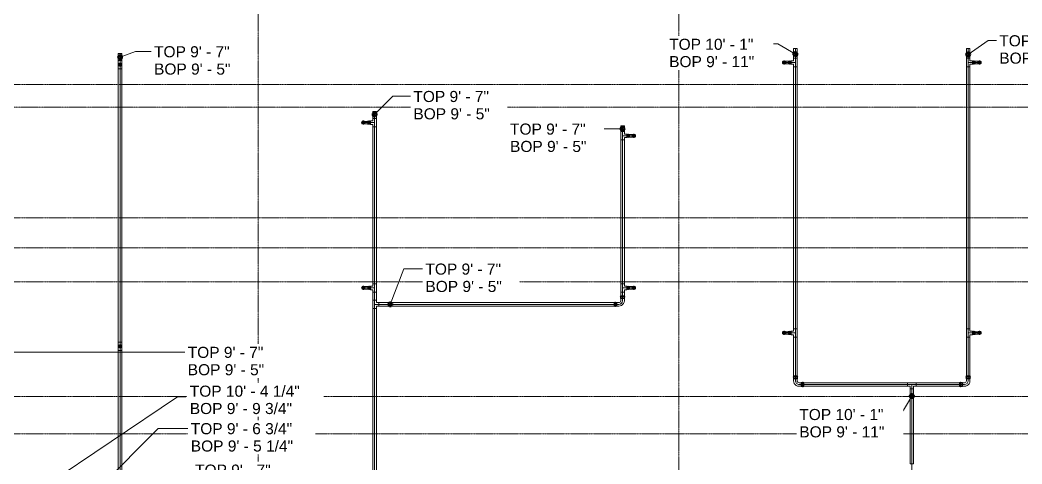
# Model space of a CAD drawing. Header units: inches. Extents: x -3679 to 241, y -496 to 1784.
# Drawn here: x -1587 to -1053, y 362 to 598 of the extents above; entities that cross this region are included whole.
import ezdxf

# ---------------------------------------------------------------- set-up
doc = ezdxf.new("R2010")
doc.units = ezdxf.units.IN
doc.header["$MEASUREMENT"] = 0
doc.linetypes.add('Grid Line', pattern=[0.875, 0.5, -0.125, 0.125, -0.125])
for name, color, linetype, lineweight in [('G-ANNO-DIMS', 111, 'Continuous', 9), ('P-PIPE', 3, 'Continuous', 9), ('P-PIPE-CNTR', 3, 'Continuous', 9), ('S-GRID', 1, 'Continuous', 9)]:
    doc.layers.add(name, color=color, linetype=linetype, lineweight=lineweight)
doc.styles.add('Arial_1', font='arial.ttf', dxfattribs={"height": 5.901198})

# ---------------------------------------------------------------- blocks, each defined once
blk = doc.blocks.new('Victaulic-VicPress316-Elbow 90-45deg Style P568_P571 - Standard-V4-MAIN LEVEL')
at = {"layer": 'P-PIPE'}
for p, q in [((-4.17, 1.06), (-4.55, 1.06)), ((-4.55, 1.06), (-4.55, -1.06)), ((-4.55, -1.06), (-4.55, 1.06)), ((-3.07, 0.95), (-4.55, 0.95)), ((-4.55, -0.95), (-4.55, 0.95)), ((-4.55, 0.95), (-4.55, -0.95)), ((-4.17, -1.06), (-4.17, 1.06)), ((-4.17, 1.06), (-4.17, -1.06)), ((-3.29, 1.06), (-3.85, 1.06)), ((-3.85, -1.06), (-3.85, 1.06)), ((-3.85, 1.06), (-3.85, -1.06)), ((-2.02, 0.95), (-3.18, 0.95)), ((-3.18, 0), (-3.18, 0.95)), ((-3.18, 0.95), (-3.18, 0)), ((-3.07, -0.95), (-3.07, 0.95)), ((-3.07, 0.95), (-3.07, -0.95)), ((-1.06, 4.55), (-1.06, 4.17)), ((1.06, 4.55), (-1.06, 4.55)), ((-1.06, 4.55), (1.06, 4.55)), ((-1.06, 4.17), (1.06, 4.17)), ((1.06, 4.17), (-1.06, 4.17)), ((-1.06, 3.85), (-1.06, 3.29)), ((-1.06, 3.85), (1.06, 3.85)), ((1.06, 3.85), (-1.06, 3.85)), ((-0.95, 4.55), (-0.95, 3.07)), ((-0.95, 4.55), (0.95, 4.55)), ((0.95, 4.55), (-0.95, 4.55)), ((-0.95, 3.18), (-0.95, 2.02)), ((0, 3.18), (-0.95, 3.18)), ((-0.95, 3.18), (0, 3.18)), ((-0.95, 3.07), (0.95, 3.07)), ((0.95, 3.07), (-0.95, 3.07)), ((0, 3.18), (0.95, 3.18)), ((0.95, 3.18), (0, 3.18)), ((0, 2.02), (0, 3.18)), ((0.95, 3.07), (0.95, 4.55)), ((0.95, 2.02), (0.95, 3.18)), ((1.06, 4.17), (1.06, 4.55)), ((1.06, 3.29), (1.06, 3.85)), ((-4.55, -0.95), (-3.07, -0.95)), ((-4.55, -1.06), (-4.17, -1.06)), ((-3.85, -1.06), (-3.29, -1.06)), ((-3.18, 0), (-3.18, -0.95)), ((-3.18, -0.95), (-3.18, 0)), ((-2.02, 0), (-3.18, 0)), ((-3.18, -0.95), (-2.02, -0.95))]:
    blk.add_line(p, q, dxfattribs=at)
at = {"layer": 'P-PIPE', "flags": 128}
for points in [[(-4.17, 1.06), (-4.1, 1.2), (-3.94, 1.21), (-3.85, 1.08), (-3.85, 1.06)], [(-4.17, 1.06), (-4.17, 0.97), (-4.17, 0.71), (-4.17, 0.32), (-4.17, -0.12), (-4.17, -0.54), (-4.17, -0.86), (-4.17, -1.04), (-4.17, -1.06)], [(-4.17, -1.06), (-4.17, -0.97), (-4.17, -0.71), (-4.17, -0.32), (-4.17, 0.12), (-4.17, 0.54), (-4.17, 0.86), (-4.17, 1.04), (-4.17, 1.06)], [(-3.85, -1.06), (-3.85, -0.97), (-3.85, -0.71), (-3.85, -0.32), (-3.85, 0.12), (-3.85, 0.54), (-3.85, 0.86), (-3.85, 1.04), (-3.85, 1.06)], [(-3.85, 1.06), (-3.85, 0.97), (-3.85, 0.71), (-3.85, 0.32), (-3.85, -0.12), (-3.85, -0.54), (-3.85, -0.86), (-3.85, -1.04), (-3.85, -1.06)], [(-3.29, 1.06), (-3.09, 0.97), (-3.07, 0.95)], [(-0.95, 2.02), (-1.04, 1.58), (-1.3, 1.22), (-1.69, 1), (-2.02, 0.95)], [(-2.02, -0.95), (-1.28, -0.86), (-0.59, -0.58), (0.02, -0.15), (0.49, 0.43), (0.81, 1.1), (0.94, 1.83), (0.95, 2.02)], [(-1.06, 3.85), (-1.2, 3.92), (-1.21, 4.08), (-1.08, 4.17), (-1.06, 4.17)], [(1.06, 4.17), (0.97, 4.17), (0.71, 4.17), (0.32, 4.17), (-0.12, 4.17), (-0.54, 4.17), (-0.86, 4.17), (-1.04, 4.17), (-1.06, 4.17)], [(-1.06, 4.17), (-0.97, 4.17), (-0.71, 4.17), (-0.32, 4.17), (0.12, 4.17), (0.54, 4.17), (0.86, 4.17), (1.04, 4.17), (1.06, 4.17)], [(-1.06, 3.85), (-0.97, 3.85), (-0.71, 3.85), (-0.32, 3.85), (0.12, 3.85), (0.54, 3.85), (0.86, 3.85), (1.04, 3.85), (1.06, 3.85)], [(1.06, 3.85), (0.97, 3.85), (0.71, 3.85), (0.32, 3.85), (-0.12, 3.85), (-0.54, 3.85), (-0.86, 3.85), (-1.04, 3.85), (-1.06, 3.85)], [(-0.95, 3.07), (-1.06, 3.26), (-1.06, 3.29)], [(1.06, 3.29), (0.97, 3.09), (0.95, 3.07)], [(1.06, 4.17), (1.2, 4.1), (1.21, 3.94), (1.08, 3.85), (1.06, 3.85)], [(-3.85, -1.06), (-3.92, -1.2), (-4.08, -1.21), (-4.17, -1.08), (-4.17, -1.06)], [(-3.07, -0.95), (-3.26, -1.06), (-3.29, -1.06)]]:
    blk.add_lwpolyline(points, dxfattribs=at)
at = {"layer": 'P-PIPE'}
blk.add_arc((-2.02, 2.02), 2.02, 270, 0, dxfattribs=at)
blk = doc.blocks.new('Victaulic-VicPress316-Elbow 90-45deg Style P568_P571 - Standard-V5-MAIN LEVEL')
at = {"layer": 'P-PIPE'}
for p, q in [((-559.33, 302.52), (-559.33, 302.18)), ((-559.33, 301.89), (-559.33, 301.44)), ((-559.22, 302.52), (-559.22, 301.22)), ((-559.22, 301.33), (-559.22, 300.39)), ((-558.56, 301.33), (-559.22, 301.33)), ((-559.22, 301.33), (-558.56, 301.33)), ((-558.56, 302.52), (-558.56, 302.52)), ((-558.56, 302.52), (-558.56, 302.52)), ((-558.56, 302.52), (-558.56, 302.52)), ((-558.56, 302.52), (-558.56, 302.52)), ((-558.56, 302.18), (-558.56, 302.18)), ((-558.56, 302.18), (-558.56, 302.18)), ((-558.56, 301.89), (-558.56, 301.89)), ((-558.56, 301.89), (-558.56, 301.89)), ((-557.9, 301.33), (-558.56, 301.33)), ((-558.56, 301.33), (-557.9, 301.33)), ((-558.56, 300.39), (-558.56, 301.33)), ((-558.56, 301.22), (-558.56, 301.22)), ((-558.56, 301.22), (-558.56, 301.22)), ((-558.56, 300.39), (-558.56, 299)), ((-558.56, 299), (-558.56, 299)), ((-557.9, 301.22), (-557.9, 302.52)), ((-557.9, 300.39), (-557.9, 301.33)), ((-557.79, 302.18), (-557.79, 302.52)), ((-557.79, 301.44), (-557.79, 301.89))]:
    blk.add_line(p, q, dxfattribs=at)
at = {"layer": 'P-PIPE', "flags": 128}
for points in [[(-559.33, 301.89), (-559.45, 301.96), (-559.46, 302.1), (-559.35, 302.18), (-559.33, 302.18)], [(-558.56, 299.91), (-558.96, 299.82), (-559.28, 299.56), (-559.45, 299.19), (-559.45, 298.78), (-559.26, 298.42), (-558.93, 298.17), (-558.56, 298.09)], [(-559.33, 302.18), (-559.23, 302.18), (-558.98, 302.18), (-558.63, 302.18), (-558.56, 302.18)], [(-558.56, 302.18), (-558.92, 302.18), (-559.2, 302.18), (-559.32, 302.18), (-559.33, 302.18)], [(-559.33, 301.89), (-559.23, 301.89), (-558.98, 301.89), (-558.63, 301.89), (-558.56, 301.89)], [(-558.56, 301.89), (-558.92, 301.89), (-559.2, 301.89), (-559.32, 301.89), (-559.33, 301.89)], [(-559.22, 301.22), (-559.33, 301.41), (-559.33, 301.44)], [(-558.56, 299.77), (-558.92, 299.67), (-559.2, 299.42), (-559.32, 299.07), (-559.26, 298.7), (-559.04, 298.4), (-558.69, 298.25), (-558.56, 298.23)], [(-559.22, 300.39), (-559.22, 299.89), (-559.22, 299.46), (-559.22, 299.15), (-559.22, 299.01), (-559.22, 299)], [(-557.79, 302.18), (-557.89, 302.18), (-558.14, 302.18), (-558.49, 302.18), (-558.56, 302.18)], [(-558.56, 302.18), (-558.2, 302.18), (-557.92, 302.18), (-557.8, 302.18), (-557.79, 302.18)], [(-557.79, 301.89), (-557.89, 301.89), (-558.14, 301.89), (-558.49, 301.89), (-558.56, 301.89)], [(-558.56, 301.89), (-558.2, 301.89), (-557.92, 301.89), (-557.8, 301.89), (-557.79, 301.89)], [(-558.56, 298.09), (-558.16, 298.18), (-557.84, 298.44), (-557.67, 298.81), (-557.67, 299.22), (-557.86, 299.58), (-558.19, 299.83), (-558.56, 299.91)], [(-558.56, 298.23), (-558.2, 298.33), (-557.92, 298.58), (-557.8, 298.93), (-557.86, 299.3), (-558.08, 299.6), (-558.43, 299.75), (-558.56, 299.77)], [(-557.79, 301.44), (-557.88, 301.24), (-557.9, 301.22)], [(-557.9, 299), (-557.9, 299.09), (-557.9, 299.36), (-557.9, 299.76), (-557.9, 300.25), (-557.9, 300.39)], [(-557.79, 302.18), (-557.67, 302.11), (-557.66, 301.98), (-557.77, 301.89), (-557.79, 301.89)]]:
    blk.add_lwpolyline(points, dxfattribs=at)
at = {"layer": 'P-PIPE'}
for radius, start, end in [(0.767, 90, 270), (0.767, 90, 270), (0.767, 90, 270), (0.658, 90, 270), (0.658, 90, 270), (0.658, 90, 180), (0.658, 180, 270), (0.767, 270, 90), (0.767, 270, 90), (0.767, 270, 90), (0.658, 270, 90), (0.658, 270, 90), (0.658, 0, 90), (0.658, 270, 0)]:
    blk.add_arc((-558.56, 299), radius, start, end, dxfattribs=at)
blk = doc.blocks.new('Victaulic-VicPress316-Elbow 90-45deg Style P568_P571 - Standard-523083-MAIN LEVEL')
at = {"layer": 'P-PIPE'}
for p, q in [((-436.17, 302.52), (-436.17, 302.18)), ((-436.17, 301.89), (-436.17, 301.44)), ((-436.06, 302.52), (-436.06, 301.22)), ((-436.06, 301.33), (-436.06, 300.39)), ((-436.06, 301.33), (-435.41, 301.33)), ((-435.41, 301.33), (-436.06, 301.33)), ((-435.41, 302.52), (-435.41, 302.52)), ((-435.41, 302.52), (-435.41, 302.52)), ((-435.41, 302.52), (-435.41, 302.52)), ((-435.41, 302.52), (-435.41, 302.52)), ((-435.41, 302.18), (-435.41, 302.18)), ((-435.41, 302.18), (-435.41, 302.18)), ((-435.41, 301.89), (-435.41, 301.89)), ((-435.41, 301.89), (-435.41, 301.89)), ((-435.41, 301.33), (-434.75, 301.33)), ((-434.75, 301.33), (-435.41, 301.33)), ((-435.41, 300.39), (-435.41, 301.33)), ((-435.41, 301.22), (-435.41, 301.22)), ((-435.41, 301.22), (-435.41, 301.22)), ((-435.41, 299), (-435.41, 300.39)), ((-435.41, 299), (-435.41, 299)), ((-434.75, 301.22), (-434.75, 302.52)), ((-434.75, 300.39), (-434.75, 301.33)), ((-434.64, 302.18), (-434.64, 302.52)), ((-434.64, 301.44), (-434.64, 301.89))]:
    blk.add_line(p, q, dxfattribs=at)
at = {"layer": 'P-PIPE', "flags": 128}
for points in [[(-436.17, 301.89), (-436.29, 301.96), (-436.3, 302.1), (-436.19, 302.18), (-436.17, 302.18)], [(-435.41, 299.91), (-435.8, 299.82), (-436.12, 299.56), (-436.3, 299.19), (-436.29, 298.78), (-436.1, 298.42), (-435.78, 298.17), (-435.41, 298.09)], [(-436.17, 302.18), (-436.08, 302.18), (-435.83, 302.18), (-435.47, 302.18), (-435.41, 302.18)], [(-435.41, 302.18), (-435.77, 302.18), (-436.05, 302.18), (-436.17, 302.18), (-436.17, 302.18)], [(-436.17, 301.89), (-436.08, 301.89), (-435.83, 301.89), (-435.47, 301.89), (-435.41, 301.89)], [(-435.41, 301.89), (-435.77, 301.89), (-436.05, 301.89), (-436.17, 301.89), (-436.17, 301.89)], [(-436.06, 301.22), (-436.17, 301.41), (-436.17, 301.44)], [(-435.41, 299.77), (-435.77, 299.67), (-436.05, 299.42), (-436.17, 299.07), (-436.11, 298.7), (-435.88, 298.4), (-435.54, 298.25), (-435.41, 298.23)], [(-436.06, 300.39), (-436.06, 299.89), (-436.06, 299.46), (-436.06, 299.15), (-436.06, 299.01), (-436.06, 299)], [(-434.64, 302.18), (-434.73, 302.18), (-434.98, 302.18), (-435.34, 302.18), (-435.41, 302.18)], [(-435.41, 302.18), (-435.04, 302.18), (-434.76, 302.18), (-434.64, 302.18), (-434.64, 302.18)], [(-434.64, 301.89), (-434.73, 301.89), (-434.98, 301.89), (-435.34, 301.89), (-435.41, 301.89)], [(-435.41, 301.89), (-435.04, 301.89), (-434.76, 301.89), (-434.64, 301.89), (-434.64, 301.89)], [(-435.41, 298.09), (-435.01, 298.18), (-434.69, 298.44), (-434.51, 298.81), (-434.52, 299.22), (-434.71, 299.58), (-435.03, 299.83), (-435.41, 299.91)], [(-435.41, 298.23), (-435.04, 298.33), (-434.76, 298.58), (-434.64, 298.93), (-434.7, 299.3), (-434.93, 299.6), (-435.27, 299.75), (-435.41, 299.77)], [(-434.64, 301.44), (-434.73, 301.24), (-434.75, 301.22)], [(-434.75, 299), (-434.75, 299.09), (-434.75, 299.36), (-434.75, 299.76), (-434.75, 300.25), (-434.75, 300.39)], [(-434.64, 302.18), (-434.52, 302.11), (-434.51, 301.98), (-434.62, 301.89), (-434.64, 301.89)]]:
    blk.add_lwpolyline(points, dxfattribs=at)
at = {"layer": 'P-PIPE'}
for radius, start, end in [(0.767, 90, 270), (0.767, 90, 270), (0.767, 90, 270), (0.657, 90, 270), (0.657, 90, 270), (0.657, 90, 180), (0.657, 180, 270), (0.767, 270, 90), (0.767, 270, 90), (0.767, 270, 90), (0.658, 270, 90), (0.658, 270, 90), (0.658, 0, 90), (0.658, 270, 0)]:
    blk.add_arc((-435.41, 299), radius, start, end, dxfattribs=at)
blk = doc.blocks.new('Transition - Generic - Plumbing-CW-1022941-MAIN LEVEL')
at = {"layer": 'P-PIPE'}
for radius, start, end in [(0.8125, 90, 270), (0.5625, 90, 270), (0.8125, 270, 90), (0.5625, 270, 90)]:
    blk.add_arc((-1197, 38.637308), radius, start, end, dxfattribs=at)

msp = doc.modelspace()

# ---------------------------------------------------------------- linework, layer by layer
at = {"layer": 'G-ANNO-DIMS'}
for p, q in [((-1082, 580.1), (-1071.36, 587.48)), ((-1071.36, 587.48), (-1066.94, 587.48)), ((-1533.52, 578.65), (-1525.34, 581.64)), ((-1525.34, 581.64), (-1516.93, 581.64)), ((-1183.27, 585.62), (-1194.76, 585.62)), ((-1174, 580.27), (-1183.27, 585.62)), ((-1398, 548.13), (-1388.31, 557.82)), ((-1388.31, 557.82), (-1378.87, 557.82)), ((-1276.84, 540.45), (-1284.03, 540.45)), ((-1266, 540.45), (-1276.84, 540.45)), ((-1389.67, 446.99), (-1382.46, 465.9)), ((-1382.46, 465.9), (-1372.46, 465.9)), ((-1599.5, 421.56), (-1585.48, 421.56)), ((-1585.48, 421.56), (-1499, 421.56)), ((-1612.87, 323.74), (-1502.92, 397.78)), ((-1502.92, 397.78), (-1498.44, 397.78)), ((-1112, 398.17), (-1117.61, 388.46)), ((-1117.61, 388.46), (-1125.47, 388.46)), ((-1564, 330.09), (-1513.16, 380.93)), ((-1513.16, 380.93), (-1497.38, 380.93))]:
    msp.add_line(p, q, dxfattribs=at)
at = {"layer": 'G-ANNO-DIMS', "lineweight": 50}
for centre in [(-1533.52, 578.65), (-1174, 580.27), (-1082, 580.1), (-1398, 548.13), (-1266, 540.45), (-1389.67, 446.99), (-1112, 398.17)]:
    msp.add_circle(centre, 1, dxfattribs=at)
at = {"layer": 'P-PIPE'}
for p, q in [((-1174.95, 583.29), (-1174.95, 577.99)), ((-1173.05, 583.29), (-1174.95, 583.29)), ((-1173.05, 577.99), (-1173.05, 583.29)), ((-1082.95, 583.29), (-1082.95, 577.99)), ((-1081.05, 583.29), (-1082.95, 583.29)), ((-1081.05, 577.99), (-1081.05, 583.29)), ((-1534.47, 580.62), (-1534.47, 576.87)), ((-1532.57, 580.62), (-1534.47, 580.62)), ((-1532.57, 576.87), (-1534.47, 576.87)), ((-1534.47, 576.87), (-1534.47, 572.38)), ((-1532.57, 576.87), (-1532.57, 580.62)), ((-1532.57, 572.38), (-1532.57, 576.87)), ((-1176.65, 576.4), (-1177.67, 576.4)), ((-1177.67, 576.4), (-1177.67, 575.09)), ((-1176.24, 576.56), (-1176.65, 576.31)), ((-1176.65, 576.4), (-1176.65, 575.09)), ((-1174.95, 576.69), (-1176.24, 576.69)), ((-1176.24, 576.69), (-1176.24, 574.79)), ((-1176.24, 574.79), (-1176.24, 576.69)), ((-1173.05, 577.99), (-1174.95, 577.99)), ((-1174.95, 577.99), (-1174.95, 576.69)), ((-1174.95, 577.99), (-1173.05, 577.99)), ((-1173.05, 577.99), (-1174.95, 577.99)), ((-1173.05, 573.5), (-1173.05, 577.99)), ((-1081.05, 577.99), (-1082.95, 577.99)), ((-1082.95, 577.99), (-1082.95, 573.5)), ((-1081.05, 577.99), (-1082.95, 577.99)), ((-1082.95, 577.99), (-1081.05, 577.99)), ((-1081.05, 576.69), (-1081.05, 577.99)), ((-1079.76, 576.69), (-1081.05, 576.69)), ((-1079.76, 576.69), (-1079.76, 574.79)), ((-1079.76, 574.79), (-1079.76, 576.69)), ((-1079.35, 576.31), (-1079.76, 576.56)), ((-1078.33, 576.4), (-1079.35, 576.4)), ((-1079.35, 575.09), (-1079.35, 576.4)), ((-1078.33, 575.09), (-1078.33, 576.4)), ((-1534.47, 572.38), (-1534.47, 426.87)), ((-1532.57, 572.38), (-1534.47, 572.38)), ((-1532.57, 426.87), (-1532.57, 572.38)), ((-1177.67, 575.09), (-1176.65, 575.09)), ((-1176.65, 575.18), (-1176.24, 574.93)), ((-1176.24, 574.79), (-1174.95, 574.79)), ((-1174.95, 574.79), (-1174.95, 573.5)), ((-1174.95, 573.5), (-1173.05, 573.5)), ((-1173.05, 573.5), (-1174.95, 573.5)), ((-1174.95, 573.5), (-1174.95, 433.99)), ((-1173.05, 573.5), (-1174.95, 573.5)), ((-1173.05, 433.99), (-1173.05, 573.5)), ((-1081.05, 573.5), (-1082.95, 573.5)), ((-1082.95, 573.5), (-1081.05, 573.5)), ((-1082.95, 573.5), (-1082.95, 433.99)), ((-1081.05, 573.5), (-1082.95, 573.5)), ((-1081.05, 573.5), (-1081.05, 574.79)), ((-1081.05, 574.79), (-1079.76, 574.79)), ((-1081.05, 433.99), (-1081.05, 573.5)), ((-1079.76, 574.93), (-1079.35, 575.18)), ((-1079.35, 575.09), (-1078.33, 575.09)), ((-1398.95, 549.74), (-1398.95, 545.99)), ((-1397.05, 549.74), (-1398.95, 549.74)), ((-1397.05, 545.99), (-1397.05, 549.74)), ((-1400.65, 544.4), (-1401.67, 544.4)), ((-1401.67, 543.09), (-1401.67, 544.4)), ((-1400.24, 544.56), (-1400.65, 544.31)), ((-1400.65, 543.09), (-1400.65, 544.4)), ((-1398.95, 544.69), (-1400.24, 544.69)), ((-1400.24, 544.69), (-1400.24, 542.79)), ((-1400.24, 542.79), (-1400.24, 544.69)), ((-1397.05, 545.99), (-1398.95, 545.99)), ((-1398.95, 545.99), (-1398.95, 544.69)), ((-1398.95, 545.99), (-1397.05, 545.99)), ((-1397.05, 545.99), (-1398.95, 545.99)), ((-1397.05, 541.5), (-1397.05, 545.99)), ((-1401.67, 543.09), (-1400.65, 543.09)), ((-1400.65, 543.18), (-1400.24, 542.93)), ((-1400.24, 542.79), (-1398.95, 542.79)), ((-1398.95, 542.79), (-1398.95, 541.5)), ((-1398.95, 541.5), (-1397.05, 541.5)), ((-1397.05, 541.5), (-1398.95, 541.5)), ((-1398.95, 541.5), (-1398.95, 457.99)), ((-1397.05, 541.5), (-1398.95, 541.5)), ((-1397.05, 457.99), (-1397.05, 541.5)), ((-1266.95, 541.99), (-1266.95, 538.99)), ((-1265.05, 541.99), (-1266.95, 541.99)), ((-1265.05, 538.99), (-1266.95, 538.99)), ((-1266.95, 538.99), (-1266.95, 534.5)), ((-1265.05, 538.99), (-1266.95, 538.99)), ((-1266.95, 538.99), (-1265.05, 538.99)), ((-1265.05, 538.99), (-1265.05, 541.99)), ((-1265.05, 537.69), (-1265.05, 538.99)), ((-1265.05, 534.5), (-1266.95, 534.5)), ((-1266.95, 534.5), (-1265.05, 534.5)), ((-1266.95, 534.5), (-1266.95, 457.99)), ((-1265.05, 534.5), (-1266.95, 534.5)), ((-1263.76, 537.69), (-1265.05, 537.69)), ((-1265.05, 534.5), (-1265.05, 535.79)), ((-1265.05, 535.79), (-1263.76, 535.79)), ((-1265.05, 457.99), (-1265.05, 534.5)), ((-1263.76, 537.69), (-1263.76, 535.79)), ((-1263.76, 535.79), (-1263.76, 537.69)), ((-1263.35, 537.31), (-1263.76, 537.56)), ((-1263.76, 535.93), (-1263.35, 536.18)), ((-1262.33, 537.4), (-1263.35, 537.4)), ((-1263.35, 537.4), (-1263.35, 536.09)), ((-1263.35, 536.09), (-1262.33, 536.09)), ((-1262.33, 537.4), (-1262.33, 536.09)), ((-1400.65, 456.4), (-1401.67, 456.4)), ((-1401.67, 455.09), (-1401.67, 456.4)), ((-1401.67, 455.09), (-1400.65, 455.09)), ((-1400.24, 456.56), (-1400.65, 456.31)), ((-1400.65, 455.09), (-1400.65, 456.4)), ((-1400.65, 455.18), (-1400.24, 454.93)), ((-1398.95, 456.69), (-1400.24, 456.69)), ((-1400.24, 456.69), (-1400.24, 454.79)), ((-1400.24, 454.79), (-1400.24, 456.69)), ((-1400.24, 454.79), (-1398.95, 454.79)), ((-1398.95, 457.99), (-1398.95, 456.69)), ((-1398.95, 457.99), (-1397.05, 457.99)), ((-1397.05, 457.99), (-1398.95, 457.99)), ((-1397.05, 457.99), (-1398.95, 457.99)), ((-1398.95, 454.79), (-1398.95, 453.5)), ((-1398.95, 453.5), (-1397.05, 453.5)), ((-1397.05, 453.5), (-1398.95, 453.5)), ((-1398.95, 453.5), (-1398.95, 449.24)), ((-1397.05, 453.5), (-1398.95, 453.5)), ((-1397.05, 453.5), (-1397.05, 457.99)), ((-1397.05, 449.24), (-1397.05, 453.5)), ((-1266.95, 457.99), (-1266.95, 453.5)), ((-1265.05, 457.99), (-1266.95, 457.99)), ((-1266.95, 457.99), (-1265.05, 457.99)), ((-1265.05, 457.99), (-1266.95, 457.99)), ((-1265.05, 453.5), (-1266.95, 453.5)), ((-1266.95, 453.5), (-1265.05, 453.5)), ((-1266.95, 453.5), (-1266.95, 450.17)), ((-1265.05, 453.5), (-1266.95, 453.5)), ((-1265.05, 456.69), (-1265.05, 457.99)), ((-1263.76, 456.69), (-1265.05, 456.69)), ((-1265.05, 453.5), (-1265.05, 454.79)), ((-1265.05, 454.79), (-1263.76, 454.79)), ((-1265.05, 450.17), (-1265.05, 453.5)), ((-1263.76, 456.69), (-1263.76, 454.79)), ((-1263.76, 454.79), (-1263.76, 456.69)), ((-1263.35, 456.31), (-1263.76, 456.56)), ((-1263.76, 454.93), (-1263.35, 455.18)), ((-1262.33, 456.4), (-1263.35, 456.4)), ((-1263.35, 456.4), (-1263.35, 455.09)), ((-1263.35, 455.09), (-1262.33, 455.09)), ((-1262.33, 456.4), (-1262.33, 455.09)), ((-1397.05, 449.24), (-1398.95, 449.24)), ((-1398.95, 449.24), (-1398.95, 444.75)), ((-1397.05, 449.24), (-1398.95, 449.24)), ((-1398.95, 449.24), (-1397.05, 449.24)), ((-1397.05, 447.94), (-1397.05, 449.24)), ((-1265.05, 450.17), (-1266.95, 450.17)), ((-1397.05, 444.75), (-1398.95, 444.75)), ((-1398.95, 444.75), (-1397.05, 444.75)), ((-1398.95, 444.75), (-1398.95, 341.99)), ((-1397.05, 444.75), (-1398.95, 444.75)), ((-1395.76, 447.94), (-1397.05, 447.94)), ((-1397.05, 444.75), (-1397.05, 446.04)), ((-1397.05, 446.04), (-1395.76, 446.04)), ((-1397.05, 341.99), (-1397.05, 444.75)), ((-1269.18, 447.94), (-1395.76, 447.94)), ((-1395.76, 447.94), (-1395.76, 446.04)), ((-1395.76, 447.94), (-1395.76, 446.04)), ((-1395.76, 446.04), (-1395.76, 447.94)), ((-1395.76, 446.04), (-1269.18, 446.04)), ((-1269.18, 447.94), (-1269.18, 446.04)), ((-1176.65, 432.4), (-1177.67, 432.4)), ((-1177.67, 432.4), (-1177.67, 431.09)), ((-1176.24, 432.56), (-1176.65, 432.31)), ((-1176.65, 432.4), (-1176.65, 431.09)), ((-1174.95, 432.69), (-1176.24, 432.69)), ((-1176.24, 432.69), (-1176.24, 430.79)), ((-1176.24, 430.79), (-1176.24, 432.69)), ((-1174.95, 433.99), (-1174.95, 432.69)), ((-1174.95, 433.99), (-1173.05, 433.99)), ((-1173.05, 433.99), (-1174.95, 433.99)), ((-1173.05, 433.99), (-1174.95, 433.99)), ((-1173.05, 429.5), (-1173.05, 433.99)), ((-1082.95, 433.99), (-1082.95, 429.5)), ((-1081.05, 433.99), (-1082.95, 433.99)), ((-1082.95, 433.99), (-1081.05, 433.99)), ((-1081.05, 433.99), (-1082.95, 433.99)), ((-1081.05, 432.69), (-1081.05, 433.99)), ((-1079.76, 432.69), (-1081.05, 432.69)), ((-1079.76, 432.69), (-1079.76, 430.79)), ((-1079.76, 430.79), (-1079.76, 432.69)), ((-1079.35, 432.31), (-1079.76, 432.56)), ((-1078.33, 432.4), (-1079.35, 432.4)), ((-1079.35, 431.09), (-1079.35, 432.4)), ((-1078.33, 431.09), (-1078.33, 432.4)), ((-1534.47, 426.87), (-1534.47, 422.39)), ((-1532.57, 426.87), (-1534.47, 426.87)), ((-1532.57, 422.39), (-1532.57, 426.87)), ((-1177.67, 431.09), (-1176.65, 431.09)), ((-1176.65, 431.18), (-1176.24, 430.93)), ((-1176.24, 430.79), (-1174.95, 430.79)), ((-1174.95, 430.79), (-1174.95, 429.5)), ((-1174.95, 429.5), (-1173.05, 429.5)), ((-1173.05, 429.5), (-1174.95, 429.5)), ((-1174.95, 429.5), (-1174.95, 407.47)), ((-1173.05, 429.5), (-1174.95, 429.5)), ((-1173.05, 407.47), (-1173.05, 429.5)), ((-1081.05, 429.5), (-1082.95, 429.5)), ((-1082.95, 429.5), (-1081.05, 429.5)), ((-1082.95, 429.5), (-1082.95, 407.47)), ((-1081.05, 429.5), (-1082.95, 429.5)), ((-1081.05, 429.5), (-1081.05, 430.79)), ((-1081.05, 430.79), (-1079.76, 430.79)), ((-1081.05, 407.47), (-1081.05, 429.5)), ((-1079.76, 430.93), (-1079.35, 431.18)), ((-1079.35, 431.09), (-1078.33, 431.09)), ((-1534.47, 422.39), (-1534.47, 319.39)), ((-1532.57, 422.39), (-1534.47, 422.39)), ((-1532.57, 319.39), (-1532.57, 422.39)), ((-1173.05, 407.47), (-1174.95, 407.47)), ((-1081.05, 407.47), (-1082.95, 407.47)), ((-1114.24, 405.24), (-1170.82, 405.24)), ((-1170.82, 403.34), (-1170.82, 405.24)), ((-1170.82, 403.34), (-1114.24, 403.34)), ((-1109.76, 405.24), (-1114.24, 405.24)), ((-1114.24, 403.34), (-1114.24, 405.24)), ((-1114.24, 405.24), (-1114.24, 403.34)), ((-1114.24, 403.34), (-1114.24, 405.24)), ((-1114.24, 403.34), (-1112.95, 403.34)), ((-1112.95, 403.34), (-1112.95, 402.05)), ((-1111.05, 402.05), (-1112.95, 402.05)), ((-1112.95, 402.05), (-1111.05, 402.05)), ((-1112.95, 402.05), (-1112.95, 361.99)), ((-1112.95, 402.05), (-1111.05, 402.05)), ((-1111.05, 403.34), (-1109.76, 403.34)), ((-1111.05, 402.05), (-1111.05, 403.34)), ((-1111.05, 361.99), (-1111.05, 402.05)), ((-1085.18, 405.24), (-1109.76, 405.24)), ((-1109.76, 403.34), (-1109.76, 405.24)), ((-1109.76, 403.34), (-1109.76, 405.24)), ((-1109.76, 405.24), (-1109.76, 403.34)), ((-1109.76, 403.34), (-1085.18, 403.34)), ((-1085.18, 403.34), (-1085.18, 405.24)), ((-1112.95, 361.99), (-1111.05, 361.99))]:
    msp.add_line(p, q, dxfattribs=at)
for centre, radius, start, end in [((-1180, 575.74), 0.658, 0, 180), ((-1180, 576.07), 0.329, 270, 90), ((-1076, 575.74), 0.658, 0, 180), ((-1076, 576.07), 0.329, 270, 90), ((-1533.52, 574.62), 0.951, 90, 270), ((-1533.52, 574.62), 0.658, 0, 180), ((-1533.52, 574.62), 0.658, 180, 0), ((-1533.52, 574.3), 0.329, 90, 270), ((-1533.52, 574.62), 0.951, 270, 90), ((-1533.52, 574.95), 0.329, 270, 90), ((-1180, 575.74), 0.658, 180, 0), ((-1180, 575.41), 0.329, 90, 270), ((-1076, 575.74), 0.658, 180, 0), ((-1076, 575.41), 0.329, 90, 270), ((-1404, 543.74), 0.658, 0, 180), ((-1404, 544.07), 0.329, 270, 90), ((-1404, 543.74), 0.658, 180, 0), ((-1404, 543.41), 0.329, 90, 270), ((-1260, 536.74), 0.658, 0, 180), ((-1260, 536.74), 0.658, 180, 0), ((-1260, 536.41), 0.329, 90, 270), ((-1260, 537.07), 0.329, 270, 90), ((-1404, 455.74), 0.658, 0, 180), ((-1404, 455.74), 0.658, 180, 0), ((-1404, 455.41), 0.329, 90, 270), ((-1404, 456.07), 0.329, 270, 90), ((-1260, 455.74), 0.658, 0, 180), ((-1260, 455.74), 0.658, 180, 0), ((-1260, 455.41), 0.329, 90, 270), ((-1260, 456.07), 0.329, 270, 90), ((-1180, 431.74), 0.658, 0, 180), ((-1180, 432.07), 0.329, 270, 90), ((-1076, 431.74), 0.658, 0, 180), ((-1076, 432.07), 0.329, 270, 90), ((-1180, 431.74), 0.658, 180, 0), ((-1180, 431.41), 0.329, 90, 270), ((-1076, 431.74), 0.658, 180, 0), ((-1076, 431.41), 0.329, 90, 270), ((-1533.52, 424.63), 0.951, 90, 270), ((-1533.52, 424.63), 0.658, 0, 180), ((-1533.52, 424.63), 0.658, 180, 0), ((-1533.52, 424.3), 0.329, 90, 270), ((-1533.52, 424.63), 0.951, 270, 90), ((-1533.52, 424.96), 0.329, 270, 90)]:
    msp.add_arc(centre, radius, start, end, dxfattribs=at)
at = {"layer": 'P-PIPE-CNTR'}
for p, q in [((-1174, 577.99), (-1174, 583.29)), ((-1174, 577.99), (-1174, 583.29)), ((-1082, 577.99), (-1082, 583.29)), ((-1082, 577.99), (-1082, 583.29)), ((-1533.52, 576.87), (-1533.52, 580.62)), ((-1533.52, 576.87), (-1533.52, 580.62)), ((-1533.52, 576.87), (-1533.52, 572.38)), ((-1180, 574.74), (-1180, 576.74)), ((-1174, 577.99), (-1174, 573.5)), ((-1082, 577.99), (-1082, 573.5)), ((-1076, 574.74), (-1076, 576.74)), ((-1534.52, 574.62), (-1532.52, 574.62)), ((-1533.52, 573.62), (-1533.52, 575.62)), ((-1533.52, 426.87), (-1533.52, 572.38)), ((-1533.52, 426.87), (-1533.52, 572.38)), ((-1181, 575.74), (-1179, 575.74)), ((-1178.61, 575.74), (-1180, 575.74)), ((-1177.67, 575.74), (-1178.61, 575.74)), ((-1176.65, 575.74), (-1177.67, 575.74)), ((-1176.65, 575.74), (-1177.67, 575.74)), ((-1176.24, 575.74), (-1176.65, 575.74)), ((-1176.24, 575.74), (-1174, 575.74)), ((-1174, 433.99), (-1174, 573.5)), ((-1174, 433.99), (-1174, 573.5)), ((-1079.76, 575.74), (-1082, 575.74)), ((-1082, 433.99), (-1082, 573.5)), ((-1082, 433.99), (-1082, 573.5)), ((-1079.76, 575.74), (-1079.35, 575.74)), ((-1079.35, 575.74), (-1078.33, 575.74)), ((-1079.35, 575.74), (-1078.33, 575.74)), ((-1078.33, 575.74), (-1077.39, 575.74)), ((-1077.39, 575.74), (-1076, 575.74)), ((-1077, 575.74), (-1075, 575.74)), ((-1398, 545.99), (-1398, 549.74)), ((-1398, 545.99), (-1398, 549.74)), ((-1404, 542.74), (-1404, 544.74)), ((-1398, 545.99), (-1398, 541.5)), ((-1405, 543.74), (-1403, 543.74)), ((-1404, 543.74), (-1402.61, 543.74)), ((-1402.61, 543.74), (-1401.67, 543.74)), ((-1402.61, 543.74), (-1400.48, 543.74)), ((-1401.67, 543.74), (-1400.65, 543.74)), ((-1401.67, 543.74), (-1400.65, 543.74)), ((-1400.24, 543.74), (-1400.65, 543.74)), ((-1400.24, 543.74), (-1398, 543.74)), ((-1398, 457.99), (-1398, 541.5)), ((-1398, 457.99), (-1398, 541.5)), ((-1266, 538.99), (-1266, 541.99)), ((-1266, 538.99), (-1266, 541.99)), ((-1266, 538.99), (-1266, 534.5)), ((-1263.76, 536.74), (-1266, 536.74)), ((-1266, 457.99), (-1266, 534.5)), ((-1266, 457.99), (-1266, 534.5)), ((-1263.76, 536.74), (-1263.35, 536.74)), ((-1261.39, 536.74), (-1263.52, 536.74)), ((-1262.33, 536.74), (-1263.35, 536.74)), ((-1262.33, 536.74), (-1263.35, 536.74)), ((-1261.39, 536.74), (-1262.33, 536.74)), ((-1260, 536.74), (-1261.39, 536.74)), ((-1261, 536.74), (-1259, 536.74)), ((-1260, 535.74), (-1260, 537.74)), ((-1405, 455.74), (-1403, 455.74)), ((-1404, 454.74), (-1404, 456.74)), ((-1404, 455.74), (-1402.61, 455.74)), ((-1402.61, 455.74), (-1401.67, 455.74)), ((-1402.61, 455.74), (-1400.48, 455.74)), ((-1401.67, 455.74), (-1400.65, 455.74)), ((-1401.67, 455.74), (-1400.65, 455.74)), ((-1400.24, 455.74), (-1400.65, 455.74)), ((-1400.24, 455.74), (-1398, 455.74)), ((-1398, 457.99), (-1398, 453.5)), ((-1398, 449.24), (-1398, 453.5)), ((-1398, 449.24), (-1398, 453.5)), ((-1266, 457.99), (-1266, 453.5)), ((-1263.76, 455.74), (-1266, 455.74)), ((-1266, 450.17), (-1266, 453.5)), ((-1266, 450.17), (-1266, 453.5)), ((-1263.76, 455.74), (-1263.35, 455.74)), ((-1261.39, 455.74), (-1263.52, 455.74)), ((-1262.33, 455.74), (-1263.35, 455.74)), ((-1262.33, 455.74), (-1263.35, 455.74)), ((-1261.39, 455.74), (-1262.33, 455.74)), ((-1260, 455.74), (-1261.39, 455.74)), ((-1261, 455.74), (-1259, 455.74)), ((-1260, 454.74), (-1260, 456.74)), ((-1398, 449.24), (-1398, 444.75)), ((-1266, 449.01), (-1266, 451.54)), ((-1266, 449.01), (-1266, 450.17)), ((-1395.76, 446.99), (-1398, 446.99)), ((-1398, 341.99), (-1398, 444.75)), ((-1398, 341.99), (-1398, 444.75)), ((-1269.18, 446.99), (-1395.76, 446.99)), ((-1269.18, 446.99), (-1395.76, 446.99)), ((-1269.18, 446.99), (-1268.02, 446.99)), ((-1180, 430.74), (-1180, 432.74)), ((-1174, 433.99), (-1174, 429.5)), ((-1082, 433.99), (-1082, 429.5)), ((-1076, 430.74), (-1076, 432.74)), ((-1533.52, 426.87), (-1533.52, 422.39)), ((-1181, 431.74), (-1179, 431.74)), ((-1178.61, 431.74), (-1180, 431.74)), ((-1177.67, 431.74), (-1178.61, 431.74)), ((-1176.65, 431.74), (-1177.67, 431.74)), ((-1176.65, 431.74), (-1177.67, 431.74)), ((-1176.24, 431.74), (-1176.65, 431.74)), ((-1176.24, 431.74), (-1174, 431.74)), ((-1174, 407.47), (-1174, 429.5)), ((-1174, 407.47), (-1174, 429.5)), ((-1079.76, 431.74), (-1082, 431.74)), ((-1082, 407.47), (-1082, 429.5)), ((-1082, 407.47), (-1082, 429.5)), ((-1079.76, 431.74), (-1079.35, 431.74)), ((-1079.35, 431.74), (-1078.33, 431.74)), ((-1079.35, 431.74), (-1078.33, 431.74)), ((-1078.33, 431.74), (-1077.39, 431.74)), ((-1077.39, 431.74), (-1076, 431.74)), ((-1077, 431.74), (-1075, 431.74)), ((-1534.52, 424.63), (-1532.52, 424.63)), ((-1533.52, 423.63), (-1533.52, 425.63)), ((-1533.52, 319.39), (-1533.52, 422.39)), ((-1533.52, 319.39), (-1533.52, 422.39)), ((-1174, 407.47), (-1174, 406.31)), ((-1082, 406.31), (-1082, 408.84)), ((-1082, 406.31), (-1082, 407.47)), ((-1171.98, 404.29), (-1170.82, 404.29)), ((-1171.98, 404.29), (-1169.45, 404.29)), ((-1170.82, 404.29), (-1114.24, 404.29)), ((-1170.82, 404.29), (-1114.24, 404.29)), ((-1109.76, 404.29), (-1114.24, 404.29)), ((-1112, 402.05), (-1112, 404.29)), ((-1112, 402.05), (-1112, 361.99)), ((-1112, 402.05), (-1112, 361.99)), ((-1109.76, 404.29), (-1085.18, 404.29)), ((-1109.76, 404.29), (-1085.18, 404.29)), ((-1085.18, 404.29), (-1084.02, 404.29)), ((-1112, 357.5), (-1112, 361.99))]:
    msp.add_line(p, q, dxfattribs=at)
for centre, start, end in [((-1268.02, 449.01), 270, 0), ((-1171.98, 406.31), 180, 270), ((-1084.02, 406.31), 270, 0)]:
    msp.add_arc(centre, 2.02, start, end, dxfattribs=at)
at = {"layer": 'S-GRID', "linetype": 'Grid Line'}
for p, q in [((-1460, 1771.74), (-1460, -484.26)), ((-1236, 1771.74), (-1236, -484.26)), ((-3666.39, 564), (228, 564)), ((228, 552), (-3666.39, 552)), ((-3666.39, 493), (228, 493)), ((-3666.39, 477), (228, 477)), ((-3666.39, 459), (228, 459)), ((-3666.39, 398), (228, 398)), ((-3666.39, 378), (228, 378))]:
    msp.add_line(p, q, dxfattribs=at)

# ---------------------------------------------------------------- block references
at = {"layer": 'P-PIPE'}
for name, p, rotation in [('Victaulic-VicPress316-Elbow 90-45deg Style P568_P571 - Standard-V5-MAIN LEVEL', (-1479, 17.18), 270), ('Victaulic-VicPress316-Elbow 90-45deg Style P568_P571 - Standard-V5-MAIN LEVEL', (-777, 1134.3), 90), ('Victaulic-VicPress316-Elbow 90-45deg Style P568_P571 - Standard-523083-MAIN LEVEL', (-1703, 108.34), 270), ('Victaulic-VicPress316-Elbow 90-45deg Style P568_P571 - Standard-523083-MAIN LEVEL', (-961, 972.15), 90), ('Victaulic-VicPress316-Elbow 90-45deg Style P568_P571 - Standard-523083-MAIN LEVEL', (-1703, 20.34), 270), ('Victaulic-VicPress316-Elbow 90-45deg Style P568_P571 - Standard-523083-MAIN LEVEL', (-961, 891.15), 90), ('Victaulic-VicPress316-Elbow 90-45deg Style P568_P571 - Standard-V5-MAIN LEVEL', (-1479, -126.82), 270), ('Victaulic-VicPress316-Elbow 90-45deg Style P568_P571 - Standard-V5-MAIN LEVEL', (-777, 990.3), 90), ('Victaulic-VicPress316-Elbow 90-45deg Style P568_P571 - Standard-V4-MAIN LEVEL', (-1174, 404.29), 270)]:
    msp.add_blockref(name, p, dxfattribs=dict(at, rotation=rotation))
at = {"layer": 'P-PIPE', "extrusion": (0, 0, -1), "rotation": 270}
for p in [(1494.88, -622.38), (1494.88, -772.37)]:
    msp.add_blockref('Transition - Generic - Plumbing-CW-1022941-MAIN LEVEL', p, dxfattribs=at)
at = {"layer": 'P-PIPE'}
for p in [(-1266, 446.99), (-1082, 404.29)]:
    msp.add_blockref('Victaulic-VicPress316-Elbow 90-45deg Style P568_P571 - Standard-V4-MAIN LEVEL', p, dxfattribs=at)

# ---------------------------------------------------------------- next in the draw order: texts
at = {"layer": 'G-ANNO-DIMS', "char_height": 5.9012, "attachment_point": 1, "line_spacing_factor": 0.938532, "style": 'Arial_1', "bg_fill": 3, "box_fill_scale": 1.25, "bg_fill_color": 0, "bg_fill_transparency": 0}
for s, insert, width in [('TOP 10\' - 1"\\PBOP 9\' - 11"', (-1241.2, 588.42), 53.928), ('TOP 10\' - 1"\\PBOP 9\' - 11"', (-1065.44, 590.28), 53.928), ('TOP 9\' - 7"\\PBOP 9\' - 5"', (-1515.43, 584.45), 48.456), ('TOP 9\' - 7"\\PBOP 9\' - 5"', (-1325.91, 543.26), 48.456), ('TOP 9\' - 7"\\PBOP 9\' - 5"', (-1370.96, 468.71), 48.456), ('TOP 10\' - 4 1/4"\\PBOP 9\' - 9 3/4"', (-1496.41, 403.7), 69.768), ('TOP 10\' - 1"\\PBOP 9\' - 11"', (-1171.91, 391.27), 53.928), ('TOP 9\' - 7"\\PBOP 9\' - 5"', (-1493.58, 361.66), 48.456)]:
    msp.add_mtext(s, dxfattribs=dict(at, insert=insert, width=width))

# ---------------------------------------------------------------- next in the draw order: texts
for s, insert, width in [('TOP 9\' - 7"\\PBOP 9\' - 5"', (-1377.37, 560.62), 48.456), ('TOP 9\' - 7"\\PBOP 9\' - 5"', (-1497.5, 424.36), 48.456), ('TOP 9\' - 6 3/4"\\PBOP 9\' - 5 1/4"', (-1495.88, 383.73), 64.872)]:
    msp.add_mtext(s, dxfattribs=dict(at, insert=insert, width=width))

doc.saveas('drawing.dxf')
